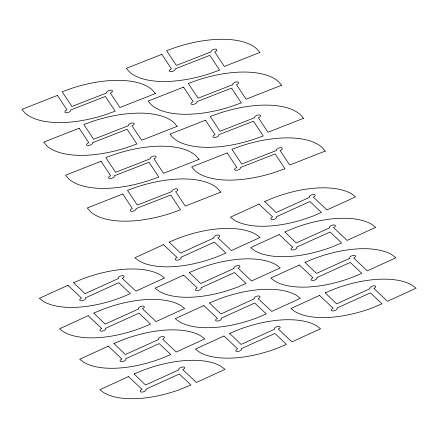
<?xml version="1.0" encoding="UTF-8"?>
<svg xmlns="http://www.w3.org/2000/svg" width="438" height="438" viewBox="0 0 438 438"><rect width="100%" height="100%" fill="white"/><g stroke="black" fill="none" stroke-linecap="round" stroke-linejoin="round"><path stroke-width="0.66" d="M67.95 285.264L39.327 298.349L43.313 301.349A72.79 32.823 -18.3 0 0 121.726 297.282L130.393 293.624L118.807 282.707L85.394 297.867A3.082 1.391 -18.3 0 1 83.773 300.172A3.082 1.391 -18.3 0 1 79.919 300.369A3.082 1.391 -18.3 0 1 81.539 298.07L67.95 285.264M73.606 282.674L85.016 293.679L118.43 278.519A3.082 1.391 -18.3 0 1 120.05 276.214A3.082 1.391 -18.3 0 1 123.905 276.011A3.082 1.391 -18.3 0 1 122.284 278.316L135.873 291.122L164.496 278.031L160.511 275.037A72.79 32.823 -18.3 0 0 82.098 279.105L73.606 282.674M163.494 244.683L134.866 257.774L138.851 260.769A72.79 32.823 -18.3 0 0 217.27 256.701L225.937 253.049L214.346 242.126L180.938 257.292A3.082 1.391 -18.3 0 1 179.312 259.597A3.082 1.391 -18.3 0 1 175.457 259.794A3.082 1.391 -18.3 0 1 177.078 257.489L163.494 244.683M169.15 242.099L180.56 253.104L213.968 237.938A3.082 1.391 -18.3 0 1 215.589 235.633A3.082 1.391 -18.3 0 1 219.443 235.436A3.082 1.391 -18.3 0 1 217.823 237.741L231.412 250.547L260.035 237.456L256.049 234.461A72.79 32.823 -18.3 0 0 177.636 238.529L169.15 242.099M259.033 204.108L230.404 217.199L234.39 220.194A72.79 32.823 -18.3 0 0 312.809 216.126L321.476 212.474L309.885 201.551L276.477 216.711A3.082 1.391 -18.3 0 1 274.856 219.016A3.082 1.391 -18.3 0 1 270.996 219.219A3.082 1.391 -18.3 0 1 272.622 216.914L259.033 204.108M264.689 201.524L276.099 212.523L309.507 197.363A3.082 1.391 -18.3 0 1 311.128 195.058A3.082 1.391 -18.3 0 1 314.982 194.861A3.082 1.391 -18.3 0 1 313.362 197.16L326.951 209.966L355.574 196.881L351.594 193.881A72.79 32.823 -18.3 0 0 273.175 197.949L264.689 201.524M88.126 315.705L59.502 328.79L63.488 331.79A72.79 32.823 -18.3 0 0 141.901 327.723L150.568 324.071L138.983 313.148L105.569 328.308A3.082 1.391 -18.3 0 1 103.948 330.613A3.082 1.391 -18.3 0 1 100.094 330.816A3.082 1.391 -18.3 0 1 101.715 328.511L88.126 315.705M93.781 313.115L105.191 324.12L138.605 308.96A3.082 1.391 -18.3 0 1 140.226 306.655A3.082 1.391 -18.3 0 1 144.08 306.452A3.082 1.391 -18.3 0 1 142.459 308.757L156.048 321.563L184.672 308.472L180.686 305.478A72.79 32.823 -18.3 0 0 102.268 309.546L93.781 313.115M183.664 275.124L155.041 288.215L159.027 291.215A72.79 32.823 -18.3 0 0 237.445 287.147L246.107 283.49L234.522 272.567L201.108 287.733A3.082 1.391 -18.3 0 1 199.487 290.038A3.082 1.391 -18.3 0 1 195.633 290.235A3.082 1.391 -18.3 0 1 197.253 287.93L183.664 275.124M189.32 272.54L200.73 283.545L234.144 268.379A3.082 1.391 -18.3 0 1 235.764 266.08A3.082 1.391 -18.3 0 1 239.619 265.877A3.082 1.391 -18.3 0 1 237.998 268.182L251.587 280.988L280.211 267.897L276.225 264.902A72.79 32.823 -18.3 0 0 197.812 268.97L189.32 272.54M279.209 234.549L250.58 247.64L254.566 250.635A72.79 32.823 -18.3 0 0 332.984 246.567L341.651 242.915L330.06 231.992L296.652 247.158A3.082 1.391 -18.3 0 1 295.026 249.457A3.082 1.391 -18.3 0 1 291.171 249.66A3.082 1.391 -18.3 0 1 292.798 247.355L279.209 234.549M284.864 231.965L296.274 242.97L329.683 227.804A3.082 1.391 -18.3 0 1 331.303 225.499A3.082 1.391 -18.3 0 1 335.158 225.302A3.082 1.391 -18.3 0 1 333.537 227.607L347.126 240.413L375.749 227.322L371.763 224.322A72.79 32.823 -18.3 0 0 293.35 228.395L284.864 231.965M108.301 346.146L79.678 359.237L83.663 362.231A72.79 32.823 -18.3 0 0 162.076 358.164L170.743 354.512L159.153 343.589L125.744 358.749A3.082 1.391 -18.3 0 1 124.124 361.054A3.082 1.391 -18.3 0 1 120.269 361.257A3.082 1.391 -18.3 0 1 121.89 358.952L108.301 346.146M113.957 343.562L125.367 354.561L158.775 339.401A3.082 1.391 -18.3 0 1 160.401 337.096A3.082 1.391 -18.3 0 1 164.255 336.893A3.082 1.391 -18.3 0 1 162.629 339.198L176.218 352.004L204.847 338.919L200.861 335.919A72.79 32.823 -18.3 0 0 122.443 339.987L113.957 343.562M203.84 305.571L175.216 318.656L179.202 321.656A72.79 32.823 -18.3 0 0 257.615 317.588L266.282 313.931L254.697 303.014L221.283 318.174A3.082 1.391 -18.3 0 1 219.662 320.479A3.082 1.391 -18.3 0 1 215.808 320.676A3.082 1.391 -18.3 0 1 217.429 318.377L203.84 305.571M209.495 302.981L220.905 313.986L254.319 298.825A3.082 1.391 -18.3 0 1 255.94 296.521A3.082 1.391 -18.3 0 1 259.794 296.318A3.082 1.391 -18.3 0 1 258.174 298.623L271.763 311.429L300.386 298.338L296.4 295.343A72.79 32.823 -18.3 0 0 217.982 299.411L209.495 302.981M299.384 264.99L270.755 278.081L274.741 281.076A72.79 32.823 -18.3 0 0 353.159 277.008L361.826 273.356L350.236 262.433L316.822 277.599A3.082 1.391 -18.3 0 1 315.201 279.904A3.082 1.391 -18.3 0 1 311.347 280.101A3.082 1.391 -18.3 0 1 312.967 277.796L299.384 264.99M305.04 262.406L316.45 273.411L349.858 258.245A3.082 1.391 -18.3 0 1 351.479 255.94A3.082 1.391 -18.3 0 1 355.333 255.743A3.082 1.391 -18.3 0 1 353.712 258.048L367.301 270.854L395.925 257.763L391.939 254.768A72.79 32.823 -18.3 0 0 313.526 258.836L305.04 262.406M128.476 376.587L99.853 389.678L103.839 392.672A72.79 32.823 -18.3 0 0 182.252 388.605L190.919 384.953L179.328 374.03L145.92 389.19A3.082 1.391 -18.3 0 1 144.299 391.495A3.082 1.391 -18.3 0 1 140.445 391.698A3.082 1.391 -18.3 0 1 142.065 389.393L128.476 376.587M134.132 374.003L145.542 385.002L178.95 369.842A3.082 1.391 -18.3 0 1 180.576 367.537A3.082 1.391 -18.3 0 1 184.431 367.34A3.082 1.391 -18.3 0 1 182.805 369.639L196.394 382.445L225.023 369.36L221.037 366.36A72.79 32.823 -18.3 0 0 142.618 370.428L134.132 374.003M224.015 336.012L195.392 349.097L199.378 352.097A72.79 32.823 -18.3 0 0 277.791 348.029L286.457 344.377L274.867 333.455L241.458 348.615A3.082 1.391 -18.3 0 1 239.838 350.92A3.082 1.391 -18.3 0 1 235.983 351.123A3.082 1.391 -18.3 0 1 237.604 348.818L224.015 336.012M229.671 333.422L241.081 344.427L274.495 329.267A3.082 1.391 -18.3 0 1 276.115 326.962A3.082 1.391 -18.3 0 1 279.97 326.759A3.082 1.391 -18.3 0 1 278.349 329.064L291.932 341.87L320.561 328.779L316.575 325.784A72.79 32.823 -18.3 0 0 238.157 329.852L229.671 333.422M319.554 295.431L290.931 308.522L294.916 311.522A72.79 32.823 -18.3 0 0 373.335 307.454L381.996 303.797L370.411 292.874L336.997 308.04A3.082 1.391 -18.3 0 1 335.377 310.345A3.082 1.391 -18.3 0 1 331.522 310.542A3.082 1.391 -18.3 0 1 333.143 308.237L319.554 295.431M325.21 292.847L336.619 303.852L370.033 288.686A3.082 1.391 -18.3 0 1 371.654 286.386A3.082 1.391 -18.3 0 1 375.508 286.184A3.082 1.391 -18.3 0 1 373.888 288.489L387.477 301.295L416.1 288.204L412.114 285.209A72.79 32.823 -18.3 0 0 333.701 289.277L325.21 292.847M57.416 95.424L21.9 109.391L25.169 113.13A78.966 35.604 -18.3 0 0 105.476 114.685L115.183 111.192L105.405 96.437L70.66 109.993A3.082 1.391 -18.3 0 1 68.602 112.303A3.082 1.391 -18.3 0 1 64.961 112.232A3.082 1.391 -18.3 0 1 67.025 109.922L57.416 95.424M161.846 54.356L126.33 68.323L129.593 72.062A78.966 35.604 -18.3 0 0 209.906 73.611L219.613 70.124L209.835 55.369L175.09 68.925A3.082 1.391 -18.3 0 1 173.032 71.235A3.082 1.391 -18.3 0 1 169.391 71.164A3.082 1.391 -18.3 0 1 171.45 68.854L161.846 54.356M155.441 93.54L119.93 107.507L110.321 93.015A3.082 1.391 -18.3 0 0 112.38 90.699A3.082 1.391 -18.3 0 0 108.744 90.633A3.082 1.391 -18.3 0 0 106.68 92.944L71.936 106.494L62.158 91.739L71.865 88.252A78.966 35.604 -18.3 0 1 152.178 89.801L155.441 93.54M259.871 52.472L224.36 66.439L214.751 51.941A3.082 1.391 -18.3 0 0 216.81 49.631A3.082 1.391 -18.3 0 0 213.169 49.56A3.082 1.391 -18.3 0 0 211.111 51.87L176.366 65.426L166.588 50.671L176.295 47.184A78.966 35.604 -18.3 0 1 256.608 48.733L259.871 52.472M79.136 128.197L43.619 142.164L46.882 145.903A78.966 35.604 -18.3 0 0 127.195 147.453L136.902 143.965L127.124 129.21L92.38 142.766A3.082 1.391 -18.3 0 1 90.321 145.077A3.082 1.391 -18.3 0 1 86.68 145.005A3.082 1.391 -18.3 0 1 88.739 142.695L79.136 128.197M183.56 87.129L148.049 101.096L151.313 104.835A78.966 35.604 -18.3 0 0 231.625 106.385L241.333 102.897L231.554 88.137L196.81 101.693A3.082 1.391 -18.3 0 1 194.751 104.003A3.082 1.391 -18.3 0 1 191.11 103.937A3.082 1.391 -18.3 0 1 193.169 101.621L183.56 87.129M177.16 126.314L141.644 140.28L132.041 125.783A3.082 1.391 -18.3 0 0 134.099 123.472A3.082 1.391 -18.3 0 0 130.458 123.401A3.082 1.391 -18.3 0 0 128.4 125.711L93.655 139.268L83.877 124.512L93.584 121.025A78.966 35.604 -18.3 0 1 173.897 122.574L177.16 126.314M281.59 85.24L246.074 99.212L236.471 84.715A3.082 1.391 -18.3 0 0 238.529 82.404A3.082 1.391 -18.3 0 0 234.888 82.333A3.082 1.391 -18.3 0 0 232.83 84.643L198.085 98.2L188.307 83.444L198.014 79.951A78.966 35.604 -18.3 0 1 278.327 81.501L281.59 85.24M101.041 161.25L65.525 175.216L68.788 178.956A78.966 35.604 -18.3 0 0 149.101 180.505L158.808 177.018L149.029 162.263L114.285 175.819A3.082 1.391 -18.3 0 1 112.227 178.129A3.082 1.391 -18.3 0 1 108.586 178.058A3.082 1.391 -18.3 0 1 110.644 175.748L101.041 161.25M205.466 120.182L169.955 134.148L173.218 137.888A78.966 35.604 -18.3 0 0 253.531 139.437L263.238 135.95L253.46 121.195L218.715 134.745A3.082 1.391 -18.3 0 1 216.657 137.061A3.082 1.391 -18.3 0 1 213.016 136.99A3.082 1.391 -18.3 0 1 215.074 134.68L205.466 120.182M199.066 159.366L163.549 173.333L153.946 158.835A3.082 1.391 -18.3 0 0 156.005 156.525A3.082 1.391 -18.3 0 0 152.364 156.454A3.082 1.391 -18.3 0 0 150.305 158.77L115.561 172.32L105.782 157.565L115.49 154.077A78.966 35.604 -18.3 0 1 195.802 155.627L199.066 159.366M303.496 118.298L267.979 132.265L258.376 117.767A3.082 1.391 -18.3 0 0 260.435 115.457A3.082 1.391 -18.3 0 0 256.794 115.386A3.082 1.391 -18.3 0 0 254.735 117.696L219.991 131.252L210.213 116.497L219.92 113.009A78.966 35.604 -18.3 0 1 300.233 114.559L303.496 118.298M122.755 194.023L87.244 207.99L90.507 211.729A78.966 35.604 -18.3 0 0 170.82 213.279L180.527 209.791L170.749 195.036L136.004 208.587A3.082 1.391 -18.3 0 1 133.946 210.902A3.082 1.391 -18.3 0 1 130.305 210.831A3.082 1.391 -18.3 0 1 132.364 208.521L122.755 194.023M227.185 152.95L191.674 166.922L194.937 170.656A78.966 35.604 -18.3 0 0 275.25 172.211L284.957 168.718L275.179 153.962L240.435 167.519A3.082 1.391 -18.3 0 1 238.371 169.829A3.082 1.391 -18.3 0 1 234.735 169.758A3.082 1.391 -18.3 0 1 236.794 167.447L227.185 152.95M220.785 192.14L185.269 206.106L175.665 191.609A3.082 1.391 -18.3 0 0 177.724 189.298A3.082 1.391 -18.3 0 0 174.083 189.227A3.082 1.391 -18.3 0 0 172.024 191.537L137.28 205.094L127.502 190.338L137.209 186.851A78.966 35.604 -18.3 0 1 217.522 188.4L220.785 192.14M325.215 151.066L289.699 165.033L280.09 150.541A3.082 1.391 -18.3 0 0 282.154 148.225A3.082 1.391 -18.3 0 0 278.513 148.159A3.082 1.391 -18.3 0 0 276.455 150.469L241.71 164.02L231.932 149.265L241.639 145.777A78.966 35.604 -18.3 0 1 321.946 147.327L325.215 151.066"/></g></svg>
